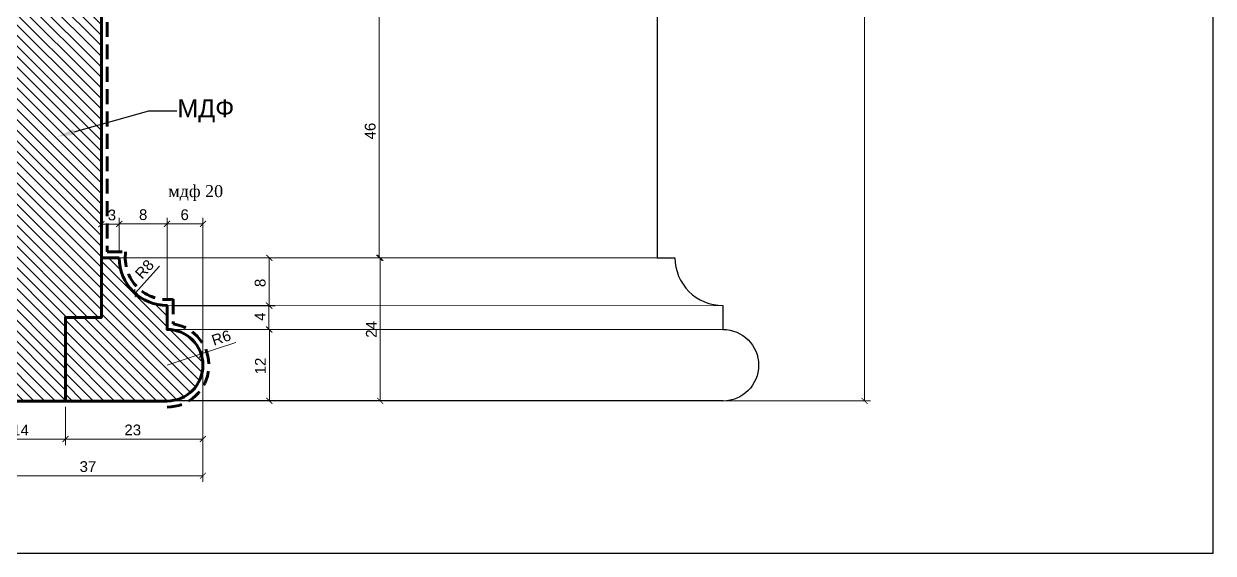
# Model space of a CAD drawing. Header units: inches. Extents: x 376 to 676, y 524 to 724.
# Drawn here: x 476.7 to 675.7, y 524 to 612.7 of the extents above; entities that cross this region are included whole.
import ezdxf
from ezdxf import colors
from ezdxf.entities.mleader import LeaderData, LeaderLine
from ezdxf.math import Vec2, Vec3

# ---------------------------------------------------------------- set-up
doc = ezdxf.new("R2010")
doc.units = ezdxf.units.IN
doc.header["$MEASUREMENT"] = 0
doc.linetypes.add('HIDDEN', pattern=[0.375, 0.25, -0.125])
doc.layers.add('Outside panel', color=7, linetype='Continuous', lineweight=18, true_color=0x7f5e57)
doc.layers.add('линия 50', color=1, linetype='Continuous', lineweight=140)
doc.layers.add('размеры в модели', color=7, linetype='Continuous')
doc.styles.add('ELECT', font='times.ttf')
doc.styles.get("Standard").update_dxf_attribs({"font": 'arial.ttf'})
doc.dimstyles.new('M_1', dxfattribs={"dimtxt": 1.8, "dimasz": 1, "dimexe": 1, "dimexo": 1, "dimgap": 0.6, "dimtad": 1, "dimdec": 0, "dimdsep": 46, "dimtxsty": 'Standard', "dimblk": 'ARCHTICK', "dimcen": -5, "dimclrd": 7, "dimclre": 7, "dimclrt": 7, "dimadec": 0, "dimazin": 0, "dimtfac": 1, "dimtdec": 0, "dimtmove": 0, "dimatfit": 3, "dimfxl": 1, "dimtolj": 1, "dimtzin": 0, "dimlwd": 5, "dimlwe": 5, "dimarcsym": 0})

# ---------------------------------------------------------------- blocks, each defined once
blk = doc.blocks.new('_ArchTick')
at = {"color": 0, "linetype": 'ByBlock', "const_width": 0.15}
blk.add_lwpolyline([(-0.5, -0.5), (0.5, 0.5)], dxfattribs=at)
blk = doc.blocks.new('*D41')
at = {"color": 7, "lineweight": 5, "ltscale": 1000, "transparency": 16777216}
for p, q in [((567.66, 699.48), (618.39, 699.48)), ((617.39, 699.48), (617.39, 549.48)), ((583.66, 549.48), (618.39, 549.48))]:
    blk.add_line(p, q, dxfattribs=at)
at = {"layer": 'Defpoints', "color": 0, "ltscale": 1000, "transparency": 16777216}
for p in [(566.66, 699.48), (582.66, 549.48), (617.39, 549.48)]:
    blk.add_point(p, dxfattribs=at)
at = {"color": 7, "lineweight": 5, "ltscale": 1000, "transparency": 16777216}
for p, rotation in [((617.39, 699.48), 90), ((617.39, 549.48), 270)]:
    blk.add_blockref('_ArchTick', p, dxfattribs=dict(at, rotation=rotation))
at = {"color": 7, "ltscale": 1000, "transparency": 16777216, "insert": (615.87, 624.27), "char_height": 1.8, "attachment_point": 5, "rotation": 90}
blk.add_mtext('\\A1;150', dxfattribs=at)
blk = doc.blocks.new('*D40')
at = {"layer": 'Defpoints', "color": 0, "ltscale": 1000, "transparency": 16777216}
for p in [(500.66, 561.46), (500.66, 549.48), (517.78, 549.48)]:
    blk.add_point(p, dxfattribs=at)
at = {"layer": 'размеры в модели', "color": 7, "lineweight": 5, "ltscale": 1000, "transparency": 16777216}
for p, q in [((501.66, 561.46), (518.78, 561.46)), ((517.78, 561.46), (517.78, 549.48)), ((501.66, 549.48), (518.78, 549.48))]:
    blk.add_line(p, q, dxfattribs=at)
for p, rotation in [((517.78, 561.46), 90), ((517.78, 549.48), 270)]:
    blk.add_blockref('_ArchTick', p, dxfattribs=dict(at, rotation=rotation))
at = {"layer": 'размеры в модели', "color": 7, "ltscale": 1000, "transparency": 16777216, "insert": (516.28, 555.34), "char_height": 1.8, "attachment_point": 5, "rotation": 90}
blk.add_mtext('\\A1;12', dxfattribs=at)
blk = doc.blocks.new('*D39')
at = {"layer": 'Defpoints', "color": 0, "ltscale": 1000, "transparency": 16777216}
for p in [(500.66, 565.46), (500.6, 561.46), (517.71, 561.46)]:
    blk.add_point(p, dxfattribs=at)
at = {"layer": 'размеры в модели', "color": 7, "lineweight": 5, "ltscale": 1000, "transparency": 16777216}
for p, q in [((501.66, 565.46), (518.71, 565.46)), ((517.71, 565.46), (517.71, 561.46)), ((501.6, 561.46), (518.71, 561.46))]:
    blk.add_line(p, q, dxfattribs=at)
for p, rotation in [((517.71, 565.46), 90), ((517.71, 561.46), 270)]:
    blk.add_blockref('_ArchTick', p, dxfattribs=dict(at, rotation=rotation))
at = {"layer": 'размеры в модели', "color": 7, "ltscale": 1000, "transparency": 16777216, "insert": (516.21, 563.6), "char_height": 1.8, "attachment_point": 5, "rotation": 90}
blk.add_mtext('\\A1;4', dxfattribs=at)
blk = doc.blocks.new('*D38')
at = {"layer": 'Defpoints', "color": 0, "ltscale": 1000, "transparency": 16777216}
for p in [(492.66, 573.46), (500.66, 565.41), (517.77, 565.41)]:
    blk.add_point(p, dxfattribs=at)
at = {"layer": 'размеры в модели', "color": 7, "lineweight": 5, "ltscale": 1000, "transparency": 16777216}
for p, q in [((493.66, 573.46), (518.77, 573.46)), ((517.77, 573.46), (517.77, 565.41)), ((501.66, 565.41), (518.77, 565.41))]:
    blk.add_line(p, q, dxfattribs=at)
for p, rotation in [((517.77, 573.46), 90), ((517.77, 565.41), 270)]:
    blk.add_blockref('_ArchTick', p, dxfattribs=dict(at, rotation=rotation))
at = {"layer": 'размеры в модели', "color": 7, "ltscale": 1000, "transparency": 16777216, "insert": (516.25, 569.25), "char_height": 1.8, "attachment_point": 5, "rotation": 90}
blk.add_mtext('\\A1;8', dxfattribs=at)
blk = doc.blocks.new('*D37')
at = {"layer": 'Defpoints', "color": 0, "ltscale": 1000, "transparency": 16777216}
for p in [(506.36, 557.34), (500.66, 555.46)]:
    blk.add_point(p, dxfattribs=at)
at = {"layer": 'размеры в модели', "color": 7, "lineweight": 5, "ltscale": 1000, "transparency": 16777216}
for p in [(500.66, 555.46), (512.16, 559.25)]:
    blk.add_line(p, (506.36, 557.34), dxfattribs=at)
at = {"layer": 'размеры в модели', "color": 7, "lineweight": 5, "ltscale": 1000, "transparency": 16777216, "rotation": 198.2446067852503}
blk.add_blockref('_ArchTick', (506.36, 557.34), dxfattribs=at)
at = {"layer": 'размеры в модели', "color": 7, "ltscale": 1000, "transparency": 16777216, "insert": (509.73, 560.05), "char_height": 1.8, "attachment_point": 5, "rotation": 18.2446}
blk.add_mtext('\\A1;R6', dxfattribs=at)
blk = doc.blocks.new('*D36')
at = {"layer": 'Defpoints', "color": 0, "ltscale": 1000, "transparency": 16777216}
for p in [(500.66, 573.46), (495.3, 567.52)]:
    blk.add_point(p, dxfattribs=at)
at = {"layer": 'размеры в модели', "color": 7, "lineweight": 5, "ltscale": 1000, "transparency": 16777216}
blk.add_line((499.39, 572.06), (495.3, 567.52), dxfattribs=at)
at = {"layer": 'размеры в модели', "color": 7, "lineweight": 5, "ltscale": 1000, "transparency": 16777216, "rotation": 227.940004130436}
blk.add_blockref('_ArchTick', (495.3, 567.52), dxfattribs=at)
at = {"layer": 'размеры в модели', "color": 7, "ltscale": 1000, "transparency": 16777216, "insert": (496.89, 571.55), "char_height": 1.8, "attachment_point": 5, "rotation": 47.94}
blk.add_mtext('\\A1;R8', dxfattribs=at)
blk = doc.blocks.new('*D35')
at = {"layer": 'Defpoints', "color": 0, "ltscale": 1000, "transparency": 16777216}
for p in [(506.66, 579.14), (500.66, 565.46), (506.66, 555.46)]:
    blk.add_point(p, dxfattribs=at)
at = {"layer": 'размеры в модели', "color": 7, "lineweight": 5, "ltscale": 1000, "transparency": 16777216}
for p, q in [((500.66, 566.46), (500.66, 580.14)), ((506.66, 556.46), (506.66, 580.14)), ((500.66, 579.14), (506.66, 579.14))]:
    blk.add_line(p, q, dxfattribs=at)
at = {"layer": 'размеры в модели', "color": 7, "lineweight": 5, "ltscale": 1000, "transparency": 16777216, "rotation": 180}
blk.add_blockref('_ArchTick', (500.66, 579.14), dxfattribs=at)
at = {"layer": 'размеры в модели', "color": 7, "lineweight": 5, "ltscale": 1000, "transparency": 16777216}
blk.add_blockref('_ArchTick', (506.66, 579.14), dxfattribs=at)
at = {"layer": 'размеры в модели', "color": 7, "ltscale": 1000, "transparency": 16777216, "insert": (503.61, 580.66), "char_height": 1.8, "attachment_point": 5}
blk.add_mtext('\\A1;6', dxfattribs=at)
blk = doc.blocks.new('*D34')
at = {"layer": 'Defpoints', "color": 0, "ltscale": 1000, "transparency": 16777216}
for p in [(500.66, 579.15), (492.66, 573.46), (500.66, 565.41)]:
    blk.add_point(p, dxfattribs=at)
at = {"layer": 'размеры в модели', "color": 7, "lineweight": 5, "ltscale": 1000, "transparency": 16777216}
for p, q in [((492.66, 574.46), (492.66, 580.15)), ((500.66, 566.41), (500.66, 580.15)), ((492.66, 579.15), (500.66, 579.15))]:
    blk.add_line(p, q, dxfattribs=at)
at = {"layer": 'размеры в модели', "color": 7, "lineweight": 5, "ltscale": 1000, "transparency": 16777216, "rotation": 180}
blk.add_blockref('_ArchTick', (492.66, 579.15), dxfattribs=at)
at = {"layer": 'размеры в модели', "color": 7, "lineweight": 5, "ltscale": 1000, "transparency": 16777216}
blk.add_blockref('_ArchTick', (500.66, 579.15), dxfattribs=at)
at = {"layer": 'размеры в модели', "color": 7, "ltscale": 1000, "transparency": 16777216, "insert": (496.66, 580.67), "char_height": 1.8, "attachment_point": 5}
blk.add_mtext('\\A1;8', dxfattribs=at)
blk = doc.blocks.new('*D33')
at = {"layer": 'Defpoints', "color": 0, "ltscale": 1000, "transparency": 16777216}
for p in [(492.66, 579.1), (489.66, 573.46), (492.66, 573.46)]:
    blk.add_point(p, dxfattribs=at)
at = {"layer": 'размеры в модели', "color": 7, "lineweight": 5, "ltscale": 1000, "transparency": 16777216}
for p, q in [((489.66, 574.46), (489.66, 580.1)), ((492.66, 574.46), (492.66, 580.1)), ((489.66, 579.1), (492.66, 579.1))]:
    blk.add_line(p, q, dxfattribs=at)
at = {"layer": 'размеры в модели', "color": 7, "lineweight": 5, "ltscale": 1000, "transparency": 16777216, "rotation": 180}
blk.add_blockref('_ArchTick', (489.66, 579.1), dxfattribs=at)
at = {"layer": 'размеры в модели', "color": 7, "lineweight": 5, "ltscale": 1000, "transparency": 16777216}
blk.add_blockref('_ArchTick', (492.66, 579.1), dxfattribs=at)
at = {"layer": 'размеры в модели', "color": 7, "ltscale": 1000, "transparency": 16777216, "insert": (491.43, 580.62), "char_height": 1.8, "attachment_point": 5}
blk.add_mtext('\\A1;3', dxfattribs=at)
blk = doc.blocks.new('*D6')
at = {"color": 7, "lineweight": 5, "ltscale": 1000, "transparency": 16777216}
for p, q in [((504.49, 619.46), (537.18, 619.46)), ((536.18, 573.46), (536.18, 619.46)), ((504.49, 573.46), (537.18, 573.46))]:
    blk.add_line(p, q, dxfattribs=at)
at = {"layer": 'Defpoints', "color": 0, "ltscale": 1000, "transparency": 16777216}
for p in [(503.49, 619.46), (536.18, 619.46), (503.49, 573.46)]:
    blk.add_point(p, dxfattribs=at)
at = {"color": 7, "lineweight": 5, "ltscale": 1000, "transparency": 16777216}
for p, rotation in [((536.18, 619.46), 90), ((536.18, 573.46), 270)]:
    blk.add_blockref('_ArchTick', p, dxfattribs=dict(at, rotation=rotation))
at = {"color": 7, "ltscale": 1000, "transparency": 16777216, "insert": (534.66, 594.68), "char_height": 1.8, "attachment_point": 5, "rotation": 90}
blk.add_mtext('\\A1;46', dxfattribs=at)
blk = doc.blocks.new('*D5')
at = {"color": 7, "lineweight": 5, "ltscale": 1000, "transparency": 16777216}
for p, q in [((504.49, 573.46), (537.34, 573.46)), ((536.34, 573.46), (536.34, 549.48)), ((498.49, 549.48), (537.34, 549.48))]:
    blk.add_line(p, q, dxfattribs=at)
at = {"layer": 'Defpoints', "color": 0, "ltscale": 1000, "transparency": 16777216}
for p in [(503.49, 573.46), (497.49, 549.48), (536.34, 549.48)]:
    blk.add_point(p, dxfattribs=at)
at = {"color": 7, "lineweight": 5, "ltscale": 1000, "transparency": 16777216}
for p, rotation in [((536.34, 573.46), 90), ((536.34, 549.48), 270)]:
    blk.add_blockref('_ArchTick', p, dxfattribs=dict(at, rotation=rotation))
at = {"color": 7, "ltscale": 1000, "transparency": 16777216, "insert": (534.84, 561.46), "char_height": 1.8, "attachment_point": 5, "rotation": 90}
blk.add_mtext('\\A1;24', dxfattribs=at)
blk = doc.blocks.new('*D4')
at = {"layer": 'Defpoints', "color": 0, "ltscale": 1000, "transparency": 16777216}
for p in [(506.64, 555.92), (483.66, 549.46), (506.64, 543.09)]:
    blk.add_point(p, dxfattribs=at)
at = {"layer": 'размеры в модели', "color": 7, "lineweight": 5, "ltscale": 1000, "transparency": 16777216}
for p, q in [((506.64, 554.92), (506.64, 542.09)), ((483.66, 548.46), (483.66, 542.09)), ((483.66, 543.09), (506.64, 543.09))]:
    blk.add_line(p, q, dxfattribs=at)
at = {"layer": 'размеры в модели', "color": 7, "lineweight": 5, "ltscale": 1000, "transparency": 16777216, "rotation": 180}
blk.add_blockref('_ArchTick', (483.66, 543.09), dxfattribs=at)
at = {"layer": 'размеры в модели', "color": 7, "lineweight": 5, "ltscale": 1000, "transparency": 16777216}
blk.add_blockref('_ArchTick', (506.64, 543.09), dxfattribs=at)
at = {"layer": 'размеры в модели', "color": 7, "ltscale": 1000, "transparency": 16777216, "insert": (494.92, 544.61), "char_height": 1.8, "attachment_point": 5}
blk.add_mtext('\\A1;23', dxfattribs=at)
blk = doc.blocks.new('*D3')
at = {"layer": 'Defpoints', "color": 0, "ltscale": 1000, "transparency": 16777216}
for p in [(469.66, 549.48), (483.66, 549.48), (483.66, 543.09)]:
    blk.add_point(p, dxfattribs=at)
at = {"layer": 'размеры в модели', "color": 7, "lineweight": 5, "ltscale": 1000, "transparency": 16777216}
for p, q in [((469.66, 548.48), (469.66, 542.09)), ((483.66, 548.48), (483.66, 542.09)), ((469.66, 543.09), (483.66, 543.09))]:
    blk.add_line(p, q, dxfattribs=at)
at = {"layer": 'размеры в модели', "color": 7, "lineweight": 5, "ltscale": 1000, "transparency": 16777216, "rotation": 180}
blk.add_blockref('_ArchTick', (469.66, 543.09), dxfattribs=at)
at = {"layer": 'размеры в модели', "color": 7, "lineweight": 5, "ltscale": 1000, "transparency": 16777216}
blk.add_blockref('_ArchTick', (483.66, 543.09), dxfattribs=at)
at = {"layer": 'размеры в модели', "color": 7, "ltscale": 1000, "transparency": 16777216, "insert": (476.14, 544.6), "char_height": 1.8, "attachment_point": 5}
blk.add_mtext('\\A1;14', dxfattribs=at)
blk = doc.blocks.new('*D2')
at = {"layer": 'Defpoints', "color": 0, "ltscale": 1000, "transparency": 16777216}
for p in [(506.66, 555.46), (469.66, 549.46), (506.66, 536.95)]:
    blk.add_point(p, dxfattribs=at)
at = {"layer": 'размеры в модели', "color": 7, "lineweight": 5, "ltscale": 1000, "transparency": 16777216}
for p, q in [((506.66, 554.46), (506.66, 535.95)), ((469.66, 548.46), (469.66, 535.95)), ((469.66, 536.95), (506.66, 536.95))]:
    blk.add_line(p, q, dxfattribs=at)
at = {"layer": 'размеры в модели', "color": 7, "lineweight": 5, "ltscale": 1000, "transparency": 16777216, "rotation": 180}
blk.add_blockref('_ArchTick', (469.66, 536.95), dxfattribs=at)
at = {"layer": 'размеры в модели', "color": 7, "lineweight": 5, "ltscale": 1000, "transparency": 16777216}
blk.add_blockref('_ArchTick', (506.66, 536.95), dxfattribs=at)
at = {"layer": 'размеры в модели', "color": 7, "ltscale": 1000, "transparency": 16777216, "insert": (487.42, 538.47), "char_height": 1.8, "attachment_point": 5}
blk.add_mtext('\\A1;37', dxfattribs=at)

msp = doc.modelspace()

# ---------------------------------------------------------------- hatches: boundary and pattern name
at = {"layer": 'Outside panel', "ltscale": 1000}
h = msp.add_hatch(dxfattribs=at)
h.set_pattern_fill('ANSI31', color=5, scale=10, angle=90)
h.set_pattern_definition([(135, (-309769.97, 95641.1793), (-0.8838834765, -0.8838834765), [])])
h.paths.add_polyline_path([(489.66, 619.46), (484.66, 619.46), (484.66, 630.46), (469.66, 630.46), (469.66, 549.46), (483.66, 549.46), (483.66, 563.46), (489.66, 563.46)])
h.paths.add_polyline_path([(478.82, 581.75, -1), (478.77, 581.71, -1)], flags=16)
h = msp.add_hatch(dxfattribs=at)
h.set_pattern_fill('ANSI31', color=256, scale=10, angle=90)
h.set_pattern_definition([(135, (-314001.0152, 91776.9264), (-0.8838834765, -0.8838834765), [])])
h.paths.add_polyline_path([(492.66, 573.46), (489.66, 573.46), (489.66, 563.46), (483.66, 563.46), (483.66, 549.46), (500.66, 549.46, 1), (500.66, 561.46), (500.66, 565.46, -0.414214)])

# ---------------------------------------------------------------- linework, layer by layer
at = {"color": 7, "lineweight": 15, "ltscale": 1000}
for p, q in [((492.66, 573.46), (585.66, 573.46)), ((500.66, 565.41), (593.66, 565.46)), ((500.6, 561.46), (593.74, 561.46))]:
    msp.add_line(p, q, dxfattribs=at)
at = {"color": 6, "ltscale": 1000}
msp.add_lwpolyline([(375.73, 523.97), (675.73, 523.97), (675.73, 723.97), (375.73, 723.97)], close=True, dxfattribs=at)
at = {"color": 7}
msp.add_lwpolyline([(593.74, 549.48), (469.66, 549.48), (469.66, 699.48), (566.66, 699.48)], dxfattribs=at)
msp.add_lwpolyline([(581.71, 644.46), (581.71, 642.46), (582.66, 642.46), (582.66, 621.46), (580.66, 621.46), (580.66, 619.46), (582.66, 619.46), (582.66, 573.46), (585.66, 573.46, 0.414214), (593.66, 565.46), (593.66, 561.46, -1), (593.66, 549.46)], format="xyb", dxfattribs=at)
at = {"layer": 'линия 50', "color": 1, "linetype": 'HIDDEN', "ltscale": 10, "true_color": 0xff0909}
msp.add_lwpolyline([(489.71, 643.45), (489.71, 643.45), (490.66, 643.45), (490.66, 620.45), (490.66, 620.45), (490.66, 574.45), (493.73, 574.45, 0.500907), (501.66, 566.52), (501.66, 562.38, -0.930777), (500.66, 548.45)], format="xyb", dxfattribs=at)
at = {"layer": 'линия 50', "color": 7}
msp.add_lwpolyline([(483.66, 549.46), (469.66, 549.46), (469.66, 630.46), (484.66, 630.46), (484.66, 619.46), (489.66, 619.46), (489.66, 563.46), (483.66, 563.46), (483.66, 549.46)], dxfattribs=at)
msp.add_lwpolyline([(492.66, 573.46, 0.414214), (500.66, 565.46), (500.66, 561.46, -1), (500.66, 549.46), (483.66, 549.46), (483.66, 563.46), (489.66, 563.46), (489.66, 573.46)], format="xyb", close=True, dxfattribs=at)

# ---------------------------------------------------------------- texts
at = {"color": 7, "ltscale": 1000, "insert": (500.86, 585.62), "char_height": 2, "attachment_point": 1, "style": 'ELECT'}
msp.add_mtext('мдф 20', dxfattribs=at)

# ---------------------------------------------------------------- dimensions: what is measured, and where the dimension line sits
at = {"color": 5, "ltscale": 1000}
for base, p1, p2, picture, middle in [((617.39, 549.48), (566.66, 699.48), (582.66, 549.48), '*D41', (617.39, 624.27)), ((536.18, 619.46), (503.49, 573.46), (503.49, 619.46), '*D6', (536.18, 594.68)), ((536.34, 549.48), (503.49, 573.46), (497.49, 549.48), '*D5', (536.34, 561.46))]:
    dim = msp.add_linear_dim(base=base, p1=p1, p2=p2, angle=90, dimstyle='M_1', dxfattribs=at)
    dim.commit()
    dim.dimension.update_dxf_attribs({"geometry": picture, "text_midpoint": middle, "dimtype": 128})
at = {"layer": 'размеры в модели', "color": 5, "ltscale": 1000}
for base, p1, p2, picture, middle in [((492.66, 579.1), (489.66, 573.46), (492.66, 573.46), '*D33', (491.43, 579.1)), ((500.66, 579.15), (492.66, 573.46), (500.66, 565.41), '*D34', (496.66, 579.15)), ((506.66, 579.14), (500.66, 565.46), (506.66, 555.46), '*D35', (503.61, 579.14)), ((506.66, 536.95), (469.66, 549.46), (506.66, 555.46), '*D2', (487.42, 536.95)), ((506.64, 543.09), (483.66, 549.46), (506.64, 555.92), '*D4', (494.92, 543.09)), ((483.66, 543.09), (469.66, 549.48), (483.66, 549.48), '*D3', (476.14, 543.09))]:
    dim = msp.add_linear_dim(base=base, p1=p1, p2=p2, dimstyle='M_1', dxfattribs=at)
    dim.commit()
    dim.dimension.update_dxf_attribs({"geometry": picture, "text_midpoint": middle, "dimtype": 128})
for base, p1, p2, picture, middle in [((517.77, 565.41), (492.66, 573.46), (500.66, 565.41), '*D38', (517.77, 569.25)), ((517.71, 561.46), (500.66, 565.46), (500.6, 561.46), '*D39', (517.71, 563.6)), ((517.78, 549.48), (500.66, 561.46), (500.66, 549.48), '*D40', (517.78, 555.34))]:
    dim = msp.add_linear_dim(base=base, p1=p1, p2=p2, angle=90, dimstyle='M_1', dxfattribs=at)
    dim.commit()
    dim.dimension.update_dxf_attribs({"geometry": picture, "text_midpoint": middle, "dimtype": 128})
dim = msp.add_radius_dim(center=(500.66, 573.46), mpoint=(495.3, 567.52), dimstyle='M_1', dxfattribs=at)
dim.commit()
dim.dimension.update_dxf_attribs({"geometry": '*D36', "text_midpoint": (498.02, 570.53), "dimtype": 132})
dim = msp.add_radius_dim(center=(500.66, 555.46), mpoint=(506.36, 557.34), dimstyle='M_1', dxfattribs=at)
dim.commit()
dim.dimension.update_dxf_attribs({"geometry": '*D37', "text_midpoint": (509.73, 560.05)})

# ---------------------------------------------------------------- leaders
at = {"layer": 'размеры в модели', "color": 7, "ltscale": 1000}
ml = msp.add_multileader_mtext('Standard', dxfattribs=at)
ml.set_content('\\A1;МДФ', color=7)
ml.set_leader_properties()
ml.build(insert=Vec2(0, 0))
ml.multileader.update_dxf_attribs({"text_right_attachment_type": 6, "dogleg_length": 0.36, "arrow_head_size": 3})
ctx = ml.context
ctx.base_point, ctx.char_height, ctx.arrow_head_size, ctx.landing_gap_size, ctx.plane_origin = Vec3(502.3, 598.07), 3, 3, 0.09, Vec3(463.64, 591.01)
ctx.right_attachment = 6
notes = []
notes.append((ctx, [(1, (1, 1, 0), (497.62, 598.07), (1, 0), 4.68, [(0, [(482.22, 593.73)], 0, [])])]))
ctx.mtext.insert, ctx.mtext.flow_direction = Vec3(502.39, 599.99), 5
for ctx, leaders in notes:
    for number, flags, end, landing, length, lines in leaders:
        leader = LeaderData()
        leader.index, (leader.has_last_leader_line, leader.has_dogleg_vector, leader.attachment_direction) = number, flags
        leader.last_leader_point, leader.dogleg_vector, leader.dogleg_length = Vec3(end), Vec3(landing), length
        for number, points, colour, breaks in lines:
            line = LeaderLine()
            line.index, line.vertices, line.color, line.breaks = number, Vec3.list(points), colors.encode_raw_color(colour), breaks
            leader.lines.append(line)
        ctx.leaders.append(leader)

doc.saveas('drawing.dxf')
